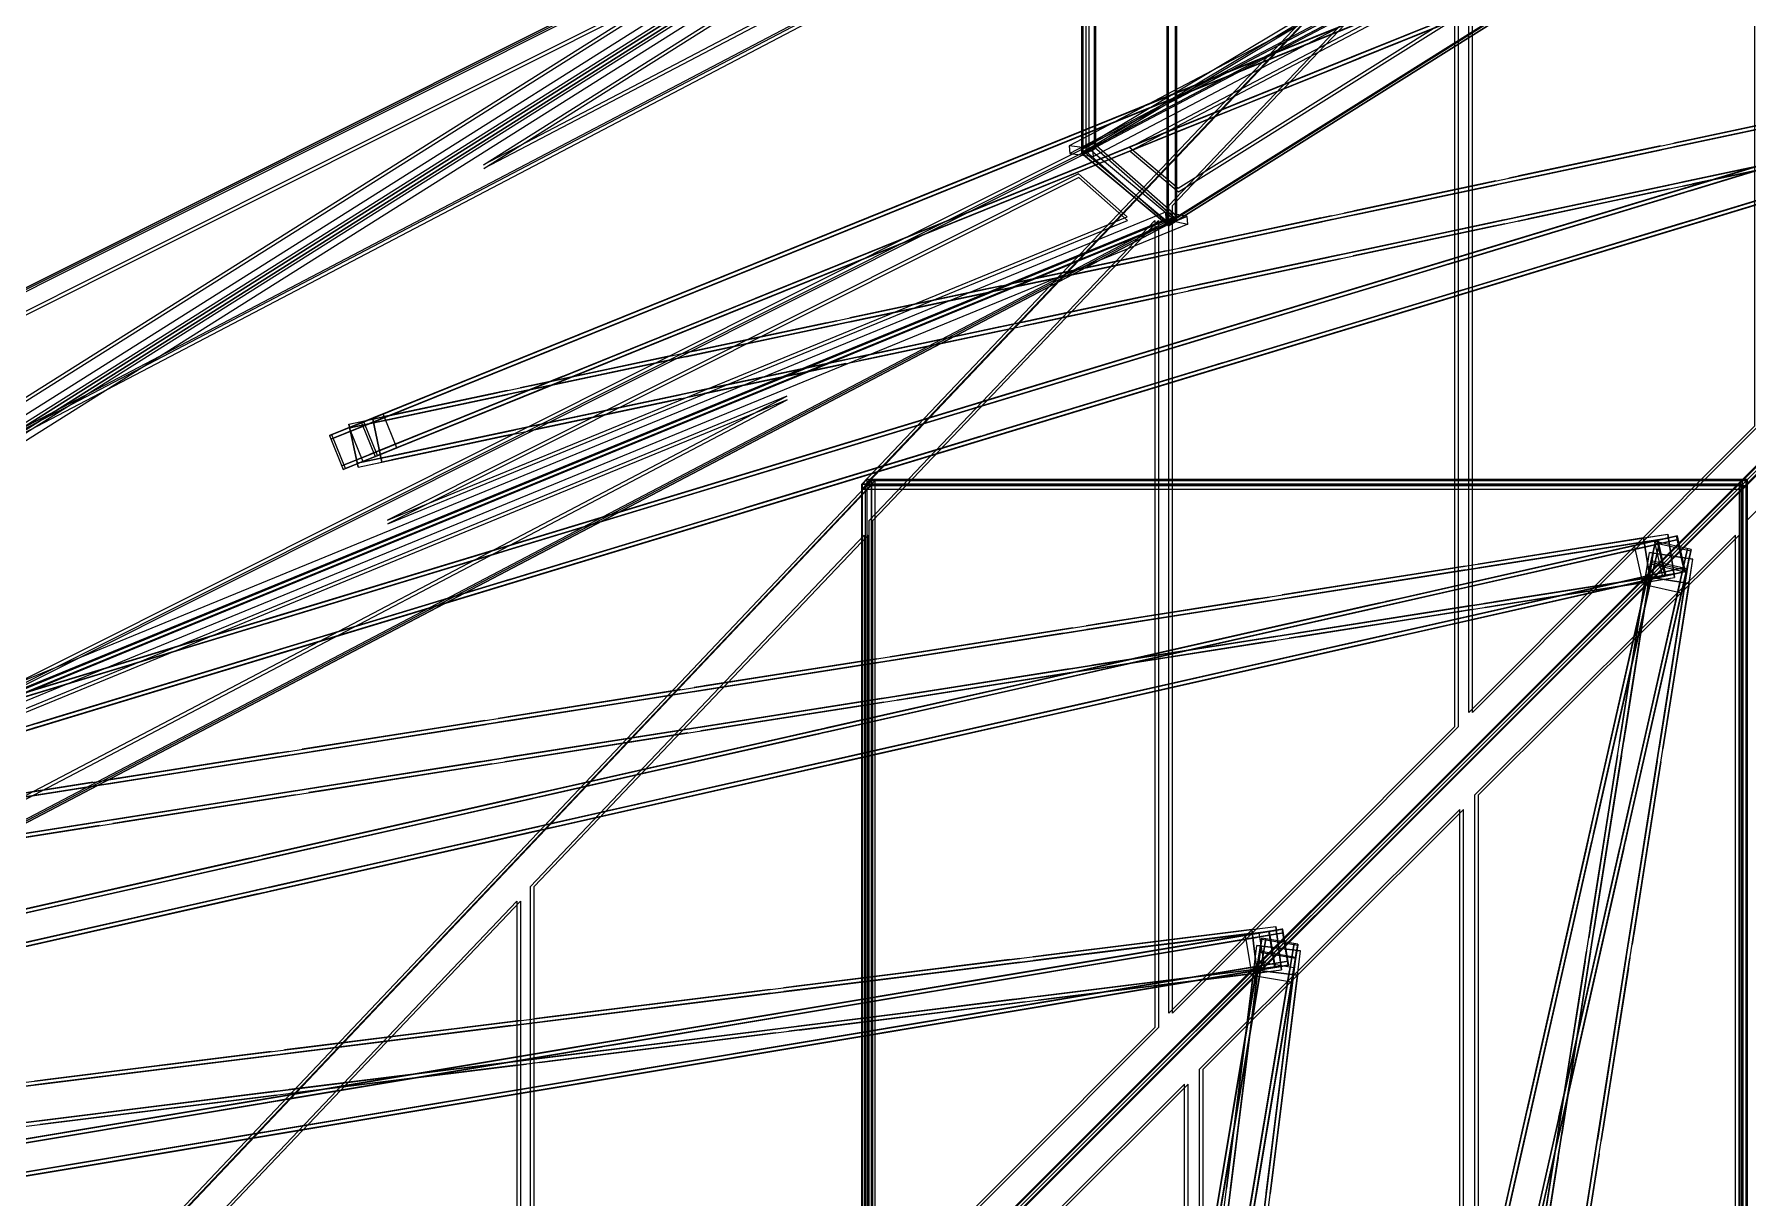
# Model space of a CAD drawing. Header units: millimetres. Extents: x -52000 to 48850, y -48850 to 51750.
# Drawn here: x 24157 to 31185, y 28238 to 33011 of the extents above; entities that cross this region are included whole.
import ezdxf

# ---------------------------------------------------------------- set-up
doc = ezdxf.new("R2010")
doc.units = ezdxf.units.MM
doc.layers.add('D-STR-STRC', color=7, linetype='Continuous', lineweight=25)

msp = doc.modelspace()

# ---------------------------------------------------------------- linework, layer by layer
at = {"layer": 'D-STR-STRC'}
for points in [[(35349.4, 35405.3), (35209, 35348.5), (25368.3, 31364.7), (25508.7, 31421.5)], [(35355.4, 35390.5), (35215, 35333.6), (25374.3, 31349.8), (25514.7, 31406.7)], [(33622.9, 35259.7), (33266.3, 35420.9), (28451.1, 32539.3)], [(33624.6, 35244.5), (33268, 35405.7), (28452.8, 32524.1)], [(35399.7, 35281.1), (35259.3, 35224.3), (25418.6, 31240.5), (25559, 31297.3)], [(35405.7, 35266.3), (35265.3, 35209.4), (25424.6, 31225.6), (25565, 31282.5)], [(33623.2, 35259.7), (28451.4, 32539.3), (28808, 32240.5)], [(33624.6, 35244.5), (28452.8, 32524.1), (28809.4, 32225.4)], [(31242.2, 35055.1), (31242.2, 31242.2), (27552.3, 27552.3), (27552.3, 31165.2)], [(31257.2, 35055.1), (31257.2, 31242.2), (27567.3, 27552.3), (27567.3, 31165.2)], [(35040.2, 31242.2), (35040.2, 35055.1), (31150.3, 31165.2), (31150.3, 27552.3)], [(35055.1, 31242.2), (35055.1, 35055.1), (31165.2, 31165.2), (31165.2, 27552.3)], [(31213, 34834.4), (31213, 31402.9), (30041.4, 30228.2), (30041.4, 33602.5)], [(31228, 34834.4), (31228, 31402.9), (30056.5, 30228.2), (30056.5, 33602.5)], [(28504.9, 34168), (24022.9, 31342.1), (23684.6, 31752.3)], [(28504.9, 34168), (28843.3, 33869.3), (24022.9, 31342.1)], [(28483.1, 34161.3), (28483.1, 32542.9), (28839.4, 32245.2), (28839.3, 33863.5)], [(28510.9, 32542.7), (28510.9, 34162.7), (28504.9, 34168), (28504.9, 32548)], [(28505.1, 34167.2), (28505.1, 32548.8), (28843.1, 32250.2), (28843.1, 33868.5)], [(28506, 34152.8), (24024, 31326.9), (23685.7, 31737.1)], [(28506.2, 34152.8), (28844.5, 33854.1), (24024.2, 31326.9)], [(28459.2, 32518.7), (28459.2, 34138.7), (28452.8, 34144.1), (28452.8, 32524.1)], [(28453, 34143.2), (28453, 32524.9), (28809.2, 32226.3), (28809.2, 33844.6)], [(28471.1, 34150.1), (28471.1, 32531.8), (28809.1, 32232.4), (28809.1, 33850.7)], [(28460.4, 34026.8), (28646.1, 33862.8), (26000.3, 32475.7)], [(31537.6, 34065), (28650.5, 32546.3), (28849.6, 32379.6)], [(31539, 34049.8), (28651.9, 32531.2), (28850.9, 32364.4)], [(28461.7, 34011.6), (28647.4, 33847.6), (26001.6, 32460.5)], [(28803, 33850.8), (28803, 32230.8), (28809.4, 32225.4), (28809.4, 33845.4)], [(28837.3, 33874.6), (28837.3, 32254.6), (28843.3, 32249.3), (28843.3, 33869.3)], [(29983, 33541.1), (29983, 30169.6), (28811.5, 28994.9), (28811.5, 32309.2)], [(29998.1, 33541.1), (29998.1, 30169.6), (28826.5, 28994.9), (28826.5, 32309.2)], [(26870.3, 33253), (24088.3, 31498.9), (23878.2, 31753.5)], [(30412.2, 33262), (29662.6, 32958.6), (29575.1, 32923.1)], [(30418.2, 33247.2), (29668.6, 32943.7), (29581.1, 32908.3)], [(30423.2, 33266.5), (30335.7, 33231), (29586, 32927.6)], [(30429.2, 33251.6), (30341.7, 33216.2), (29592, 32912.7)], [(26871.4, 33237.8), (24089.4, 31483.7), (23879.3, 31738.3)], [(29541.9, 33054.3), (28792.2, 32750.8), (28704.7, 32715.3)], [(29547.9, 33039.4), (28798.2, 32735.9), (28710.7, 32700.5)], [(29552.9, 33058.7), (29465.3, 33023.3), (28715.7, 32719.8)], [(29558.9, 33043.9), (29471.3, 33008.4), (28721.7, 32705)], [(32935.9, 32990), (32822.4, 32955.5), (21143.7, 29405.6), (21257.2, 29440.1)], [(32940.6, 32974.7), (32827.1, 32940.2), (21148.3, 29390.2), (21261.8, 29424.8)], [(25451.3, 31396), (25451.3, 31396), (32885.6, 32973.4), (32885.6, 32973.4)], [(29592.2, 32930.1), (28842.5, 32626.6), (28755, 32591.1)], [(29598.2, 32915.2), (28848.5, 32611.7), (28761, 32576.3)], [(29603.1, 32934.5), (29515.6, 32899.1), (28766, 32595.6)], [(29609.1, 32919.7), (29521.6, 32884.2), (28772, 32580.7)], [(32974.9, 32861.8), (32861.4, 32827.3), (21182.6, 29277.3), (21296.1, 29311.9)], [(32979.5, 32846.5), (32866, 32812), (21187.3, 29262), (21300.8, 29296.5)], [(25482, 31251.2), (25482, 31251.2), (32916.3, 32828.6), (32916.3, 32828.6)], [(28721.8, 32722.3), (27972.2, 32418.8), (27884.7, 32383.4)], [(28727.8, 32707.4), (27978.2, 32404), (27890.7, 32368.5)], [(28732.8, 32726.7), (28645.3, 32691.3), (27895.6, 32387.8)], [(28738.8, 32711.9), (28651.3, 32676.4), (27901.6, 32373)], [(30881.7, 32564.5), (30881.7, 32564.5), (31462.6, 32687.8)], [(30922.7, 32573.2), (31503.7, 32696.5), (31503.7, 32696.5)], [(30926.1, 32557.6), (31507, 32680.9), (31507, 32680.9)], [(30885, 32548.9), (30885, 32548.9), (31465.9, 32672.1)], [(31894.4, 32673.4), (30998.5, 32401.1), (30927.7, 32379.6)], [(31899, 32658.1), (31003.1, 32385.8), (30932.4, 32364.3)], [(31910.9, 32678.4), (31840.1, 32656.9), (30944.2, 32384.6)], [(31915.6, 32663.1), (31844.8, 32641.6), (30948.9, 32369.3)], [(28842, 32264.5), (28503.6, 32563.2), (23683.3, 30147.5)], [(28843.3, 32249.3), (28504.9, 32548), (23684.6, 30132.3)], [(28772.1, 32598.1), (28022.5, 32294.6), (27934.9, 32259.2)], [(28778.1, 32583.2), (28028.5, 32279.8), (27940.9, 32244.3)], [(28783.1, 32602.5), (28695.5, 32567.1), (27945.9, 32263.6)], [(28789.1, 32587.7), (28701.6, 32552.2), (27951.9, 32248.8)], [(28499.5, 32540.8), (28401.6, 32552.9), (28404.6, 32522.6), (28502.5, 32510.4)], [(30205.8, 32421.1), (30205.8, 32421.1), (30786.8, 32544.4)], [(30246.9, 32429.8), (30827.9, 32553.1), (30827.9, 32553.1)], [(31933.4, 32545.2), (31037.5, 32272.9), (30966.7, 32251.4)], [(31949.9, 32550.2), (31879.1, 32528.7), (30983.2, 32256.4)], [(30209.1, 32405.5), (30209.1, 32405.5), (30790.1, 32528.7)], [(30250.2, 32414.2), (30831.2, 32537.5), (30831.2, 32537.5)], [(30915.7, 32404.1), (30915.7, 32404.1), (31496.7, 32527.4)], [(30919, 32388.4), (30919, 32388.4), (31500, 32511.7)], [(30956.8, 32412.8), (31537.7, 32536.1), (31537.7, 32536.1)], [(30960.1, 32397.2), (31541.1, 32520.4), (31541.1, 32520.4)], [(31938, 32529.9), (31042.1, 32257.6), (30971.4, 32236.1)], [(31954.5, 32534.9), (31883.8, 32513.4), (30987.9, 32241.1)], [(28640.1, 32262.6), (28441.1, 32438.2), (25606.8, 31017.8)], [(28641.3, 32247.4), (28442.4, 32423), (25608.1, 31002.6)], [(29530, 32277.7), (29530, 32277.7), (30110.9, 32401)], [(29571, 32286.4), (30152, 32409.7), (30152, 32409.7)], [(27901.8, 32390.3), (27152.1, 32086.8), (27064.6, 32051.4)], [(27907.8, 32375.5), (27158.1, 32072), (27070.6, 32036.6)], [(27912.7, 32394.7), (27825.2, 32359.3), (27075.6, 32055.8)], [(27918.7, 32379.9), (27831.2, 32344.5), (27081.6, 32041)], [(29533.3, 32262.1), (29533.3, 32262.1), (30114.2, 32385.3)], [(29574.4, 32270.8), (30155.3, 32394.1), (30155.3, 32394.1)], [(30921.2, 32377.6), (30025.3, 32105.2), (29954.5, 32083.7)], [(30925.8, 32362.3), (30029.9, 32089.9), (29959.2, 32068.4)], [(30937.7, 32382.6), (30866.9, 32361.1), (29971, 32088.8)], [(30942.3, 32367.3), (30871.6, 32345.8), (29975.7, 32073.5)], [(30239.8, 32260.7), (30239.8, 32260.7), (30820.8, 32384)], [(30243.2, 32245), (30243.2, 32245), (30824.1, 32368.3)], [(30280.9, 32269.4), (30861.9, 32392.7), (30861.9, 32392.7)], [(30284.3, 32253.8), (30865.2, 32377), (30865.2, 32377)], [(28842.1, 32264.5), (23683.4, 30147.5), (24021.8, 29737.3)], [(27952.1, 32266.1), (27202.4, 31962.6), (27114.9, 31927.2)], [(27963, 32270.5), (27875.5, 32235.1), (27125.8, 31931.6)], [(28886, 32263.1), (28797, 32281.2), (28799.3, 32250.8), (28888.4, 32232.7)], [(28895.2, 32143), (29476.2, 32266.3), (29476.2, 32266.3)], [(28843.3, 32249.3), (23684.6, 30132.3), (24022.9, 29722.1)], [(27958.1, 32251.3), (27208.4, 31947.8), (27120.9, 31912.3)], [(27969, 32255.7), (27881.5, 32220.3), (27131.8, 31916.8)], [(28753.1, 32247.8), (28753.1, 28936.3), (27581.5, 27761.6), (27581.5, 31015.9)], [(28768.1, 32247.8), (28768.1, 28936.3), (27596.5, 27761.6), (27596.5, 31015.9)], [(28854.1, 32134.3), (28854.1, 32134.3), (29435.1, 32257.6)], [(28857.4, 32118.7), (28857.4, 32118.7), (29438.4, 32241.9)], [(28898.5, 32127.4), (29479.5, 32250.7), (29479.5, 32250.7)], [(29564, 32117.3), (29564, 32117.3), (30145, 32240.6)], [(29567.3, 32101.6), (29567.3, 32101.6), (30148.3, 32224.9)], [(29605.1, 32126), (30186, 32249.3), (30186, 32249.3)], [(29608.4, 32110.4), (30189.4, 32233.6), (30189.4, 32233.6)], [(30960.1, 32249.4), (30064.2, 31977), (29993.5, 31955.5)], [(30964.8, 32234.1), (30068.9, 31961.7), (29998.1, 31940.2)], [(30976.6, 32254.4), (30905.9, 32232.9), (30010, 31960.6)], [(30981.3, 32239.1), (30910.5, 32217.6), (30014.6, 31945.2)], [(32416.3, 28936.5), (32416.3, 32248), (31180.9, 31015.7), (31180.9, 27761.4)], [(28219.4, 31999.6), (28800.3, 32122.9), (28800.3, 32122.9)], [(27081.7, 32058.3), (26332.1, 31754.8), (26244.5, 31719.4)], [(27092.7, 32062.7), (27005.1, 32027.3), (26255.5, 31723.8)], [(28178.3, 31990.9), (28178.3, 31990.9), (28759.2, 32114.2)], [(28181.6, 31975.3), (28181.6, 31975.3), (28762.6, 32098.5)], [(28222.7, 31984), (28803.6, 32107.3), (28803.6, 32107.3)], [(28888.2, 31973.9), (28888.2, 31973.9), (29469.1, 32097.2)], [(28891.5, 31958.2), (28891.5, 31958.2), (29472.4, 32081.5)], [(28929.2, 31982.6), (29510.2, 32105.9), (29510.2, 32105.9)], [(28932.6, 31967), (29513.5, 32090.2), (29513.5, 32090.2)], [(29947.9, 32081.7), (29052, 31809.4), (28981.3, 31787.9)], [(29952.6, 32066.4), (29056.7, 31794.1), (28985.9, 31772.6)], [(29964.4, 32086.8), (29893.7, 32065.3), (28997.8, 31792.9)], [(29969.1, 32071.5), (29898.3, 32049.9), (29002.4, 31777.6)], [(27087.7, 32043.5), (26338.1, 31740), (26250.5, 31704.6)], [(27098.7, 32047.9), (27011.2, 32012.5), (26261.5, 31709)], [(27543.5, 31856.2), (28124.5, 31979.5), (28124.5, 31979.5)], [(27132, 31934.1), (26382.4, 31630.6), (26294.8, 31595.2)], [(27138, 31919.3), (26388.4, 31615.8), (26300.8, 31580.4)], [(27143, 31938.5), (27055.4, 31903.1), (26305.8, 31599.6)], [(27149, 31923.7), (27061.4, 31888.3), (26311.8, 31584.8)], [(27502.4, 31847.5), (27502.4, 31847.5), (28083.4, 31970.8)], [(27505.7, 31831.9), (27505.7, 31831.9), (28086.7, 31955.1)], [(27546.8, 31840.6), (28127.8, 31963.9), (28127.8, 31963.9)], [(28212.3, 31830.5), (28212.3, 31830.5), (28793.3, 31953.8)], [(28215.6, 31814.8), (28215.6, 31814.8), (28796.6, 31938.1)], [(28253.4, 31839.2), (28834.4, 31962.5), (28834.4, 31962.5)], [(28256.7, 31823.6), (28837.7, 31946.8), (28837.7, 31946.8)], [(29986.9, 31953.5), (29091, 31681.2), (29020.2, 31659.7)], [(29991.6, 31938.2), (29095.7, 31665.9), (29024.9, 31644.4)], [(30003.4, 31958.6), (29932.7, 31937), (29036.8, 31664.7)], [(30008.1, 31943.2), (29937.3, 31921.7), (29041.4, 31649.4)], [(26826.6, 31704.1), (26826.6, 31704.1), (27407.5, 31827.4)], [(26829.9, 31688.5), (26829.9, 31688.5), (27410.9, 31811.7)], [(26867.7, 31712.8), (27448.6, 31836.1), (27448.6, 31836.1)], [(26871, 31697.2), (27451.9, 31820.5), (27451.9, 31820.5)], [(27536.5, 31687.1), (27536.5, 31687.1), (28117.4, 31810.4)], [(27539.8, 31671.4), (27539.8, 31671.4), (28120.7, 31794.7)], [(27577.6, 31695.8), (28158.5, 31819.1), (28158.5, 31819.1)], [(27580.9, 31680.2), (28161.8, 31803.4), (28161.8, 31803.4)], [(28974.7, 31785.9), (28078.8, 31513.6), (28008, 31492.1)], [(28979.4, 31770.6), (28083.5, 31498.3), (28012.7, 31476.8)], [(28991.2, 31790.9), (28920.5, 31769.4), (28024.6, 31497.1)], [(28995.9, 31775.6), (28925.1, 31754.1), (28029.2, 31481.8)], [(26261.7, 31726.3), (25570, 31446.3), (25482.5, 31410.9)], [(26267.7, 31711.5), (25576, 31431.5), (25488.5, 31396.1)], [(26272.6, 31730.8), (26185.1, 31695.3), (25493.4, 31415.3)], [(26278.6, 31715.9), (26191.1, 31680.5), (25499.4, 31400.5)], [(26150.7, 31560.7), (26150.7, 31560.7), (26731.7, 31684)], [(26154.1, 31545.1), (26154.1, 31545.1), (26735, 31668.3)], [(26191.8, 31569.4), (26772.8, 31692.7), (26772.8, 31692.7)], [(26195.1, 31553.8), (26776.1, 31677.1), (26776.1, 31677.1)], [(26860.6, 31543.7), (26860.6, 31543.7), (27441.6, 31667)], [(26863.9, 31528), (26863.9, 31528), (27444.9, 31651.3)], [(26901.7, 31552.4), (27482.7, 31675.7), (27482.7, 31675.7)], [(26905, 31536.8), (27486, 31660), (27486, 31660)], [(29013.7, 31657.7), (28117.8, 31385.4), (28047, 31363.9)], [(29018.3, 31642.4), (28122.4, 31370.1), (28051.7, 31348.6)], [(29030.2, 31662.7), (28959.4, 31641.2), (28063.5, 31368.9)], [(29034.8, 31647.4), (28964.1, 31625.9), (28068.2, 31353.6)], [(26311.9, 31602.1), (25620.3, 31322.1), (25532.8, 31286.7)], [(26318, 31587.3), (25626.3, 31307.3), (25538.8, 31271.9)], [(26322.9, 31606.6), (26235.4, 31571.1), (25543.7, 31291.1)], [(26328.9, 31591.7), (26241.4, 31556.3), (25549.7, 31276.3)], [(27244.6, 31526), (23880.1, 30145.3), (24100.8, 29877.8)], [(27245.8, 31510.8), (23881.3, 30130.1), (24101.9, 29862.6)], [(25545.8, 31432.4), (25545.8, 31432.4), (26055.8, 31540.6)], [(25549.1, 31416.7), (25549.1, 31416.7), (26059.2, 31524.9)], [(25586.9, 31441.1), (26096.9, 31549.3), (26096.9, 31549.3)], [(25590.2, 31425.4), (26100.3, 31533.7), (26100.3, 31533.7)], [(26184.8, 31400.3), (26184.8, 31400.3), (26765.7, 31523.6)], [(26188.1, 31384.7), (26188.1, 31384.7), (26769.1, 31507.9)], [(26225.9, 31409), (26806.8, 31532.3), (26806.8, 31532.3)], [(26229.2, 31393.4), (26810.1, 31516.6), (26810.1, 31516.6)], [(28001.5, 31490.1), (27105.6, 31217.8), (27034.8, 31196.3)], [(28018, 31495.1), (27947.2, 31473.6), (27051.3, 31201.3)], [(25565, 31282.5), (25508.7, 31421.5), (25368.3, 31364.7), (25424.6, 31225.6)], [(25645, 31314.9), (25588.7, 31453.9), (25448.3, 31397.1), (25504.6, 31258)], [(25565, 31282.5), (25508.7, 31421.5), (25499.4, 31417.7), (25555.7, 31278.7)], [(25545.8, 31432.4), (25583.2, 31256.3), (25583.2, 31256.3), (25545.8, 31432.4)], [(28006.1, 31474.8), (27110.2, 31202.5), (27039.5, 31181)], [(28022.6, 31479.8), (27951.9, 31458.3), (27056, 31186)], [(25434, 31229.4), (25377.7, 31368.5), (25368.3, 31364.7), (25424.6, 31225.6)], [(25448, 31411.6), (25485.3, 31235.5), (25485.3, 31235.5), (25448, 31411.6)], [(25579.8, 31272), (25579.8, 31272), (26089.9, 31380.2)], [(25583.2, 31256.3), (25583.2, 31256.3), (26093.2, 31364.5)], [(25620.9, 31280.7), (26131, 31388.9), (26131, 31388.9)], [(25624.3, 31265), (26134.3, 31373.2), (26134.3, 31373.2)], [(28040.4, 31361.9), (27144.5, 31089.6), (27073.8, 31068.1)], [(28045.1, 31346.6), (27149.2, 31074.3), (27078.4, 31052.7)], [(28057, 31366.9), (27986.2, 31345.4), (27090.3, 31073.1)], [(28061.6, 31351.6), (27990.9, 31330.1), (27095, 31057.8)], [(27590.5, 31179.5), (27590.5, 27590.5), (23312.5, 23312.5), (23312.5, 26661.6)], [(27605.6, 31179.5), (27605.6, 27590.5), (23327.6, 23312.5), (23327.6, 26661.6)], [(27028.2, 31194.3), (26132.3, 30921.9), (26061.6, 30900.4)], [(27032.9, 31179), (26137, 30906.6), (26066.2, 30885.1)], [(27044.8, 31199.3), (26974, 31177.8), (26078.1, 30905.5)], [(27049.4, 31184), (26978.7, 31162.5), (26082.8, 30890.1)], [(31164.6, 27590.5), (31164.6, 31179.5), (26646.6, 26661.6), (26646.6, 23312.5)], [(31179.5, 27590.5), (31179.5, 31179.5), (26661.6, 26661.6), (26661.6, 23312.5)], [(31165.2, 31165.2), (27552.3, 31165.2), (27552.3, 31145.2), (31165.2, 31145.2)], [(31164.5, 31164.5), (27553, 31164.5), (27553, 27553), (31164.5, 27553)], [(31158.9, 31158.9), (27572.3, 31158.9), (27572.3, 27572.3), (31158.9, 27572.3)], [(31184.9, 31184.9), (27572.4, 31184.9), (27572.4, 27572.4), (31184.9, 27572.4)], [(31179.5, 31179.5), (27590.5, 31179.5), (27590.5, 31159.5), (31179.5, 31159.5)], [(31178.8, 31178.8), (27591.2, 31178.8), (27591.2, 27591.2), (31178.8, 27591.2)], [(27067.2, 31066.1), (26171.3, 30793.7), (26100.6, 30772.2)], [(27083.7, 31071.1), (27013, 31049.6), (26117.1, 30777.2)], [(27071.9, 31050.7), (26176, 30778.4), (26105.2, 30756.9)], [(27088.4, 31055.8), (27017.6, 31034.3), (26121.7, 30761.9)], [(30897, 30954), (30812.4, 30934.8), (16919, 27795.1), (17003.5, 27814.2)], [(30900.5, 30938.3), (30816, 30919.2), (16922.5, 27779.5), (17007.1, 27798.6)], [(21210.7, 29424.1), (21210.7, 29424.1), (30859.7, 30944.3), (30859.7, 30944.3)], [(27562, 30956.7), (27562, 27754.9), (26192.9, 26381.6), (26192.9, 29514.9)], [(27577.1, 30956.7), (27577.1, 27754.9), (26208, 26381.6), (26208, 29514.9)], [(30807.6, 30930.1), (30788.5, 30845.5), (27648.8, 16952), (27667.9, 17036.6)], [(30823.2, 30926.5), (30804.1, 30842), (27664.4, 16948.5), (27683.5, 17033.1)], [(30783, 30928.2), (30730.3, 30916.3), (29722.4, 30688.5)], [(31134.7, 27755), (31134.7, 30956.9), (30064.9, 29890.2), (30064.9, 26739)], [(31149.7, 27755), (31149.7, 30956.9), (30079.9, 29890.2), (30079.9, 26739)], [(30080.3, 30837.7), (30080.3, 30837.7), (30717, 30938)], [(30121.8, 30844.3), (30758.5, 30944.6), (30758.5, 30944.6)], [(30124.3, 30828.5), (30760.9, 30928.8), (30760.9, 30928.8)], [(30836.7, 30786.5), (30803.6, 30932.8), (30719, 30913.7), (30752.1, 30767.4)], [(30758.5, 30944.6), (30786.5, 30766.8), (30786.5, 30766.8), (30758.5, 30944.6)], [(30954, 30897), (30807.6, 30930.1), (30788.5, 30845.5), (30934.8, 30812.4)], [(30954, 30897), (30807.6, 30930.1), (30806.4, 30924.4), (30952.7, 30891.4)], [(30930.1, 30807.6), (30897, 30954), (30812.4, 30934.8), (30845.5, 30788.5)], [(30851.1, 30789.8), (30818.1, 30936.1), (30812.4, 30934.8), (30845.5, 30788.5)], [(30857.2, 30960.1), (30885.2, 30782.3), (30885.2, 30782.3), (30857.2, 30960.1)], [(30930.1, 30807.6), (30897, 30954), (30891.4, 30952.7), (30924.4, 30806.4)], [(26055, 30898.4), (25159.1, 30626.1), (25088.4, 30604.6)], [(26059.7, 30883.1), (25163.8, 30610.8), (25093, 30589.3)], [(26071.5, 30903.5), (26000.8, 30881.9), (25104.9, 30609.6)], [(26076.2, 30888.1), (26005.4, 30866.6), (25109.5, 30594.3)], [(30938.3, 30900.5), (30919.2, 30816), (27779.5, 16922.5), (27798.6, 17007.1)], [(30954, 30897), (30934.8, 30812.4), (27795.1, 16919), (27814.2, 17003.5)], [(29278, 21233.7), (29278, 21233.7), (30798.1, 30882.8), (30798.1, 30882.8)], [(29424.1, 21210.7), (29424.1, 21210.7), (30944.3, 30859.7), (30944.3, 30859.7)], [(30761.5, 30923.3), (29753.6, 30695.6), (29700.9, 30683.6)], [(30765.1, 30907.7), (29757.1, 30680), (29704.4, 30668)], [(30786.6, 30912.6), (30733.8, 30900.7), (29725.9, 30672.9)], [(30082.8, 30821.9), (30082.8, 30821.9), (30719.5, 30922.2)], [(30782.3, 30885.2), (30960.1, 30857.2), (30960.1, 30857.2), (30782.3, 30885.2)], [(30926.5, 30823.2), (30842, 30804.1), (16948.5, 27664.4), (17033.1, 27683.5)], [(30930.1, 30807.6), (30845.5, 30788.5), (16952, 27648.8), (17036.6, 27667.9)], [(21233.7, 29278), (21233.7, 29278), (30882.8, 30798.1), (30882.8, 30798.1)], [(29276.2, 30711.1), (29276.2, 30711.1), (29984.5, 30822.6)], [(29278.7, 30695.3), (29278.7, 30695.3), (29987, 30806.8)], [(29317.7, 30717.6), (30026, 30829.2), (30026, 30829.2)], [(29320.2, 30701.8), (30028.5, 30813.4), (30028.5, 30813.4)], [(30791.1, 30792.6), (29783.1, 30564.9), (29730.4, 30552.9)], [(30812.6, 30797.5), (30759.9, 30785.6), (29751.9, 30557.8)], [(30777, 30794.6), (30549.3, 29786.7), (30537.3, 29734)], [(30781.9, 30816.1), (30770, 30763.4), (30542.2, 29755.5)], [(30792.6, 30791.1), (30564.9, 29783.1), (30552.9, 29730.4)], [(30797.5, 30812.6), (30785.6, 30759.9), (30557.8, 29751.9)], [(30666.5, 30149.8), (30766.8, 30786.5), (30766.8, 30786.5)], [(30912.6, 30786.6), (30900.7, 30733.8), (30672.9, 29725.9)], [(30682.3, 30147.3), (30782.6, 30784), (30782.6, 30784)], [(30766.8, 30786.5), (30944.6, 30758.5), (30944.6, 30758.5), (30766.8, 30786.5)], [(30932.8, 30803.6), (30786.5, 30836.7), (30767.4, 30752.1), (30913.7, 30719)], [(30936.1, 30818.1), (30789.8, 30851.1), (30788.5, 30845.5), (30934.8, 30812.4)], [(26094, 30770.2), (25198.1, 30497.9), (25127.3, 30476.4)], [(26098.6, 30754.9), (25202.7, 30482.6), (25132, 30461.1)], [(26110.5, 30775.2), (26039.7, 30753.7), (25143.8, 30481.4)], [(26115.1, 30759.9), (26044.4, 30738.4), (25148.5, 30466.1)], [(30794.6, 30777), (29786.7, 30549.3), (29734, 30537.3)], [(30816.1, 30781.9), (30763.4, 30770), (29755.5, 30542.2)], [(30105.8, 30675.7), (30105.8, 30675.7), (30742.5, 30776)], [(30108.3, 30659.9), (30108.3, 30659.9), (30745, 30760.2)], [(30147.3, 30682.3), (30784, 30782.6), (30784, 30782.6)], [(30149.8, 30666.5), (30786.5, 30766.8), (30786.5, 30766.8)], [(30659.9, 30108.3), (30659.9, 30108.3), (30760.2, 30745)], [(30907.7, 30765.1), (30680, 29757.1), (30668, 29704.4)], [(30675.7, 30105.8), (30675.7, 30105.8), (30776, 30742.5)], [(30923.3, 30761.5), (30695.6, 29753.6), (30683.6, 29700.9)], [(30928.2, 30783), (30916.3, 30730.3), (30688.5, 29722.4)], [(30821.9, 30082.8), (30821.9, 30082.8), (30922.2, 30719.5)], [(30828.5, 30124.3), (30928.8, 30760.9), (30928.8, 30760.9)], [(30837.7, 30080.3), (30837.7, 30080.3), (30938, 30717)], [(30844.3, 30121.8), (30944.6, 30758.5), (30944.6, 30758.5)], [(28472.1, 30584.4), (28472.1, 30584.4), (29180.4, 30696)], [(28474.6, 30568.6), (28474.6, 30568.6), (29182.9, 30680.2)], [(28513.6, 30590.9), (29221.9, 30702.5), (29221.9, 30702.5)], [(28516.1, 30575.1), (29224.4, 30686.7), (29224.4, 30686.7)], [(29671.4, 30677), (28595.8, 30433.9), (28543.1, 30422)], [(29675, 30661.4), (28599.3, 30418.3), (28546.6, 30406.4)], [(29692.9, 30681.9), (29640.2, 30669.9), (28564.6, 30426.9)], [(29696.5, 30666.2), (29643.8, 30654.3), (28568.1, 30411.3)], [(29301.8, 30549.1), (29301.8, 30549.1), (30010, 30660.6)], [(29304.2, 30533.3), (29304.2, 30533.3), (30012.5, 30644.8)], [(29343.2, 30555.6), (30051.5, 30667.2), (30051.5, 30667.2)], [(29345.7, 30539.8), (30054, 30651.4), (30054, 30651.4)], [(25081.8, 30602.6), (24185.9, 30330.3), (24115.1, 30308.8)], [(25086.4, 30587.3), (24190.5, 30315), (24119.8, 30293.5)], [(25098.3, 30607.6), (25027.5, 30586.1), (24131.6, 30313.8)], [(25102.9, 30592.3), (25032.2, 30570.8), (24136.3, 30298.5)], [(27709.5, 30464.2), (28417.8, 30575.8), (28417.8, 30575.8)], [(27668.1, 30457.7), (27668.1, 30457.7), (28376.3, 30569.3)], [(27670.5, 30441.9), (27670.5, 30441.9), (28378.8, 30553.5)], [(27712, 30448.4), (28420.3, 30560), (28420.3, 30560)], [(28497.7, 30422.4), (28497.7, 30422.4), (29205.9, 30534)], [(28500.2, 30406.6), (28500.2, 30406.6), (29208.4, 30518.2)], [(28539.2, 30428.9), (29247.4, 30540.5), (29247.4, 30540.5)], [(28541.6, 30413.1), (29249.9, 30524.7), (29249.9, 30524.7)], [(29701, 30546.3), (28625.4, 30303.2), (28572.6, 30291.3)], [(29704.5, 30530.7), (28628.9, 30287.6), (28576.2, 30275.7)], [(29722.5, 30551.1), (29669.8, 30539.2), (28594.2, 30296.2)], [(29726, 30535.5), (29673.3, 30523.6), (28597.7, 30280.6)], [(25120.8, 30474.4), (24224.9, 30202.1), (24154.1, 30180.6)], [(25125.4, 30459.1), (24229.5, 30186.8), (24158.8, 30165.3)], [(25137.3, 30479.4), (25066.5, 30457.9), (24170.6, 30185.6)], [(25141.9, 30464.1), (25071.2, 30442.6), (24175.3, 30170.3)], [(26864, 30331), (26864, 30331), (27572.2, 30442.6)], [(26905.5, 30337.5), (27613.7, 30449.1), (27613.7, 30449.1)], [(26908, 30321.7), (27616.2, 30433.3), (27616.2, 30433.3)], [(26866.5, 30315.2), (26866.5, 30315.2), (27574.7, 30426.8)], [(28513.6, 30415.3), (27438, 30172.3), (27385.3, 30160.4)], [(28517.2, 30399.7), (27441.6, 30156.7), (27388.8, 30144.8)], [(28535.2, 30420.2), (28482.4, 30408.3), (27406.8, 30165.2)], [(28538.7, 30404.6), (28486, 30392.7), (27410.4, 30149.6)], [(27693.6, 30295.7), (27693.6, 30295.7), (28401.8, 30407.3)], [(27696.1, 30279.9), (27696.1, 30279.9), (28404.3, 30391.5)], [(27735.1, 30302.2), (28443.3, 30413.8), (28443.3, 30413.8)], [(27737.6, 30286.4), (28445.8, 30398), (28445.8, 30398)], [(26059.9, 30204.3), (26059.9, 30204.3), (26768.2, 30315.9)], [(26062.4, 30188.5), (26062.4, 30188.5), (26770.6, 30300.1)], [(26101.4, 30210.9), (26809.6, 30322.5), (26809.6, 30322.5)], [(26103.9, 30195.1), (26812.1, 30306.6), (26812.1, 30306.6)], [(26889.5, 30169), (26889.5, 30169), (27597.8, 30280.6)], [(26892, 30153.2), (26892, 30153.2), (27600.3, 30264.8)], [(26931, 30175.5), (27639.3, 30287.1), (27639.3, 30287.1)], [(26933.5, 30159.7), (27641.7, 30271.3), (27641.7, 30271.3)], [(28543.2, 30284.6), (27467.6, 30041.6), (27414.9, 30029.7)], [(28546.7, 30269), (27471.1, 30026), (27418.4, 30014.1)], [(28564.7, 30289.5), (28512, 30277.6), (27436.4, 30034.5)], [(28568.2, 30273.9), (28515.5, 30262), (27439.9, 30018.9)], [(24164, 30183.6), (24093.3, 30162.1), (23197.4, 29889.8)], [(24168.7, 30168.3), (24097.9, 30146.8), (23202, 29874.5)], [(25255.8, 30077.6), (25255.8, 30077.6), (25964.1, 30189.2)], [(25258.3, 30061.8), (25258.3, 30061.8), (25966.6, 30173.4)], [(25297.3, 30084.2), (26005.6, 30195.8), (26005.6, 30195.8)], [(25299.8, 30068.4), (26008, 30180), (26008, 30180)], [(26085.4, 30042.3), (26085.4, 30042.3), (26793.7, 30153.9)], [(26126.9, 30048.9), (26835.2, 30160.4), (26835.2, 30160.4)], [(27355.9, 30153.7), (26280.2, 29910.6), (26227.5, 29898.7)], [(27377.4, 30158.6), (27324.7, 30146.7), (26249, 29903.6)], [(26087.9, 30026.5), (26087.9, 30026.5), (26796.2, 30138.1)], [(26129.4, 30033.1), (26837.7, 30144.6), (26837.7, 30144.6)], [(27359.4, 30138.1), (26283.8, 29895), (26231.1, 29883.1)], [(27380.9, 30143), (27328.2, 30131), (26252.6, 29888)], [(24451.7, 29951), (24451.7, 29951), (25160, 30062.6)], [(24454.2, 29935.2), (24454.2, 29935.2), (25162.5, 30046.7)], [(24493.2, 29957.5), (25201.5, 30069.1), (25201.5, 30069.1)], [(24495.7, 29941.7), (25204, 30053.3), (25204, 30053.3)], [(25281.3, 29915.6), (25281.3, 29915.6), (25989.6, 30027.2)], [(25283.8, 29899.8), (25283.8, 29899.8), (25992.1, 30011.4)], [(25322.8, 29922.2), (26031.1, 30033.8), (26031.1, 30033.8)], [(25325.3, 29906.4), (26033.6, 30018), (26033.6, 30018)], [(27385.4, 30023), (26309.8, 29779.9), (26257.1, 29768)], [(27406.9, 30027.9), (27354.2, 30015.9), (26278.6, 29772.9)], [(27410.4, 30012.3), (27357.7, 30000.3), (26282.1, 29757.3)], [(30533.3, 29304.2), (30533.3, 29304.2), (30644.8, 30012.5)], [(30539.8, 29345.7), (30651.4, 30054), (30651.4, 30054)], [(30555.6, 29343.2), (30667.2, 30051.5), (30667.2, 30051.5)], [(30701.8, 29320.2), (30813.4, 30028.5), (30813.4, 30028.5)], [(30717.6, 29317.7), (30829.2, 30026), (30829.2, 30026)], [(23689.1, 29830.8), (24397.4, 29942.4), (24397.4, 29942.4)], [(27388.9, 30007.4), (26313.3, 29764.3), (26260.6, 29752.4)], [(30549.1, 29301.8), (30549.1, 29301.8), (30660.6, 30010)], [(30695.3, 29278.7), (30695.3, 29278.7), (30806.8, 29987)], [(30711.1, 29276.2), (30711.1, 29276.2), (30822.6, 29984.5)], [(23647.6, 29824.3), (23647.6, 29824.3), (24355.9, 29935.9)], [(23650.1, 29808.5), (23650.1, 29808.5), (24358.4, 29920.1)], [(23691.6, 29815), (24399.9, 29926.6), (24399.9, 29926.6)], [(24477.2, 29789), (24477.2, 29789), (25185.5, 29900.5)], [(24479.7, 29773.2), (24479.7, 29773.2), (25188, 29884.7)], [(24518.7, 29795.5), (25227, 29907.1), (25227, 29907.1)], [(24521.2, 29779.7), (25229.5, 29891.3), (25229.5, 29891.3)], [(26198.1, 29892.1), (25122.5, 29649), (25069.7, 29637.1)], [(26201.6, 29876.5), (25126, 29633.4), (25073.3, 29621.5)], [(26219.6, 29896.9), (26166.9, 29885), (25091.3, 29641.9)], [(26223.1, 29881.3), (26170.4, 29869.4), (25094.8, 29626.3)], [(30005.2, 26682.3), (30005.2, 29830.6), (28935.4, 28763.9), (28935.4, 25666.3)], [(30020.2, 26682.3), (30020.2, 29830.6), (28950.4, 28763.9), (28950.4, 25666.3)], [(23673.2, 29662.3), (23673.2, 29662.3), (24381.4, 29773.9)], [(23675.6, 29646.5), (23675.6, 29646.5), (24383.9, 29758.1)], [(23714.6, 29668.8), (24422.9, 29780.4), (24422.9, 29780.4)], [(23717.1, 29653), (24425.4, 29764.6), (24425.4, 29764.6)], [(26227.6, 29761.4), (25152, 29518.3), (25099.3, 29506.4)], [(26231.1, 29745.7), (25155.5, 29502.7), (25102.8, 29490.8)], [(26249.1, 29766.2), (26196.4, 29754.3), (25120.8, 29511.2)], [(26252.6, 29750.6), (26199.9, 29738.7), (25124.3, 29495.6)], [(30530.7, 29704.5), (30287.6, 28628.9), (30275.7, 28576.2)], [(30535.5, 29726), (30523.6, 29673.3), (30280.6, 28597.7)], [(30546.3, 29701), (30303.2, 28625.4), (30291.3, 28572.6)], [(30551.1, 29722.5), (30539.2, 29669.8), (30296.2, 28594.2)], [(30661.4, 29675), (30418.3, 28599.3), (30406.4, 28546.6)], [(30666.2, 29696.5), (30654.3, 29643.8), (30411.3, 28568.1)], [(30677, 29671.4), (30433.9, 28595.8), (30422, 28543.1)], [(30681.9, 29692.9), (30669.9, 29640.2), (30426.9, 28564.6)], [(25040.3, 29630.4), (23964.7, 29387.3), (23912, 29375.4)], [(25043.8, 29614.8), (23968.2, 29371.7), (23915.5, 29359.8)], [(25061.8, 29635.3), (25009.1, 29623.4), (23933.5, 29380.3)], [(25065.3, 29619.7), (25012.6, 29607.8), (23937, 29364.7)], [(25069.8, 29499.7), (23994.2, 29256.6), (23941.5, 29244.7)], [(25073.3, 29484.1), (23997.7, 29241), (23945, 29229.1)], [(25091.3, 29504.6), (25038.6, 29492.7), (23963, 29249.6)], [(25094.9, 29489), (25042.1, 29477.1), (23966.5, 29234)], [(26136.1, 29455), (26136.1, 26324.6), (24766.9, 24951.3), (24766.9, 28013.2)], [(26151.1, 29455), (26151.1, 26324.6), (24782, 24951.3), (24782, 28013.2)], [(29278.2, 29340.4), (29220.3, 29330.7), (12692, 26569.9), (12749.9, 26579.6)], [(29280.8, 29324.6), (29222.9, 29315), (12694.7, 26554.1), (12752.6, 26563.8)], [(16968.6, 27804.9), (16968.6, 27804.9), (29252.4, 29335), (29252.4, 29335)], [(29141.8, 29317.6), (27919.7, 29113.5), (27883.6, 29107.5)], [(29167.4, 29321.9), (29131.3, 29315.9), (27909.2, 29111.7)], [(28254.1, 29226.8), (28254.1, 29226.8), (29109.6, 29333.4)], [(28256.1, 29210.9), (28256.1, 29210.9), (29111.5, 29317.5)], [(28295.8, 29232), (29151.2, 29338.5), (29151.2, 29338.5)], [(28297.8, 29216.1), (29153.2, 29322.7), (29153.2, 29322.7)], [(29206.2, 29176.3), (29181.5, 29324.2), (29123.6, 29314.6), (29148.3, 29166.6)], [(29151.2, 29338.5), (29173.5, 29159.9), (29173.5, 29159.9), (29151.2, 29338.5)], [(29302.9, 29192.5), (29278.2, 29340.4), (29220.3, 29330.7), (29245, 29182.8)], [(29248.9, 29183.4), (29224.1, 29331.4), (29220.3, 29330.7), (29245, 29182.8)], [(29250.5, 29350.9), (29272.7, 29172.3), (29272.7, 29172.3), (29250.5, 29350.9)], [(29302.9, 29192.5), (29278.2, 29340.4), (29274.3, 29339.8), (29299, 29191.8)], [(29192.5, 29302.9), (29182.8, 29245), (26421.9, 12716.7), (26431.6, 12774.6)], [(29208.2, 29300.3), (29198.6, 29242.4), (26437.7, 12714.1), (26447.4, 12772)], [(29324.6, 29280.8), (29315, 29222.9), (26554.1, 12694.7), (26563.8, 12752.6)], [(29340.4, 29278.2), (29330.7, 29220.3), (26569.9, 12692), (26579.6, 12749.9)], [(27658.1, 16986.9), (27658.1, 16986.9), (29188.2, 29270.7), (29188.2, 29270.7)], [(27804.9, 16968.6), (27804.9, 16968.6), (29335, 29252.4), (29335, 29252.4)], [(29144.5, 29301.8), (27922.4, 29097.7), (27886.3, 29091.7)], [(29170, 29306.1), (29133.9, 29300.1), (27911.8, 29095.9)], [(29172.3, 29272.7), (29350.9, 29250.5), (29350.9, 29250.5), (29172.3, 29272.7)], [(29340.4, 29278.2), (29192.5, 29302.9), (29182.8, 29245), (29330.7, 29220.3)], [(29331.4, 29224.1), (29183.4, 29248.9), (29182.8, 29245), (29330.7, 29220.3)], [(29340.4, 29278.2), (29192.5, 29302.9), (29191.8, 29299), (29339.8, 29274.3)], [(30413.1, 28541.6), (30524.7, 29249.9), (30524.7, 29249.9)], [(30428.9, 28539.2), (30540.5, 29247.4), (30540.5, 29247.4)], [(29300.3, 29208.2), (29242.4, 29198.6), (12714.1, 26437.7), (12772, 26447.4)], [(29302.9, 29192.5), (29245, 29182.8), (12716.7, 26421.9), (12774.6, 26431.6)], [(16986.9, 27658.1), (16986.9, 27658.1), (29270.7, 29188.2), (29270.7, 29188.2)], [(27230.5, 29099.3), (27230.5, 29099.3), (28157.9, 29214.8)], [(27232.4, 29083.4), (27232.4, 29083.4), (28159.8, 29198.9)], [(27272.1, 29104.5), (28199.5, 29220), (28199.5, 29220)], [(27274.1, 29088.6), (28201.5, 29204.1), (28201.5, 29204.1)], [(29163.9, 29185.5), (27941.8, 28981.3), (27905.7, 28975.3)], [(29166.5, 29169.7), (27944.4, 28965.5), (27908.3, 28959.5)], [(29189.5, 29189.7), (29153.4, 29183.7), (27931.2, 28979.6)], [(29192.1, 29173.9), (29156, 29167.9), (27933.9, 28963.8)], [(28274.4, 29064.1), (28274.4, 29064.1), (29129.8, 29170.6)], [(28316.1, 29069.2), (29171.5, 29175.8), (29171.5, 29175.8)], [(29173.9, 29192.1), (29167.9, 29156), (28963.8, 27933.9)], [(29189.7, 29189.5), (29183.7, 29153.4), (28979.6, 27931.2)], [(29053.4, 28318), (29159.9, 29173.5), (29159.9, 29173.5)], [(29069.2, 28316.1), (29175.8, 29171.5), (29175.8, 29171.5)], [(29306.1, 29170), (29300.1, 29133.9), (29095.9, 27911.8)], [(29321.9, 29167.4), (29315.9, 29131.3), (29111.7, 27909.2)], [(29159.9, 29173.5), (29338.5, 29151.2), (29338.5, 29151.2), (29159.9, 29173.5)], [(29324.2, 29181.5), (29176.3, 29206.2), (29166.6, 29148.3), (29314.6, 29123.6)], [(30406.6, 28500.2), (30406.6, 28500.2), (30518.2, 29208.4)], [(30422.4, 28497.7), (30422.4, 28497.7), (30534, 29205.9)], [(30568.6, 28474.6), (30568.6, 28474.6), (30680.2, 29182.9)], [(30575.1, 28516.1), (30686.7, 29224.4), (30686.7, 29224.4)], [(30584.4, 28472.1), (30584.4, 28472.1), (30696, 29180.4)], [(30590.9, 28513.6), (30702.5, 29221.9), (30702.5, 29221.9)], [(27834.6, 29099.3), (26542.4, 28883.4), (26506.3, 28877.4)], [(27860.1, 29103.5), (27824, 29097.5), (26531.8, 28881.7)], [(28276.4, 29048.2), (28276.4, 29048.2), (29131.8, 29154.7)], [(28318, 29053.4), (29173.5, 29159.9), (29173.5, 29159.9)], [(29169.7, 29166.5), (28965.5, 27944.4), (28959.5, 27908.3)], [(29185.5, 29163.9), (28981.3, 27941.8), (28975.3, 27905.7)], [(29048.2, 28276.4), (29048.2, 28276.4), (29154.7, 29131.8)], [(29064.1, 28274.4), (29064.1, 28274.4), (29170.6, 29129.8)], [(29301.8, 29144.5), (29097.7, 27922.4), (29091.7, 27886.3)], [(29317.6, 29141.8), (29113.5, 27919.7), (29107.5, 27883.6)], [(29210.9, 28256.1), (29210.9, 28256.1), (29317.5, 29111.5)], [(29216.1, 28297.8), (29322.7, 29153.2), (29322.7, 29153.2)], [(29226.8, 28254.1), (29226.8, 28254.1), (29333.4, 29109.6)], [(29232, 28295.8), (29338.5, 29151.2), (29338.5, 29151.2)], [(26206.8, 28971.8), (26206.8, 28971.8), (27134.2, 29087.3)], [(26208.8, 28955.9), (26208.8, 28955.9), (27136.2, 29071.4)], [(26248.5, 28977), (27175.9, 29092.5), (27175.9, 29092.5)], [(26250.5, 28961.1), (27177.9, 29076.6), (27177.9, 29076.6)], [(27837.2, 29083.5), (26545, 28867.6), (26508.9, 28861.6)], [(27862.8, 29087.8), (27826.7, 29081.7), (26534.4, 28865.9)], [(27250.7, 28936.5), (27250.7, 28936.5), (28178.1, 29052.1)], [(27252.7, 28920.7), (27252.7, 28920.7), (28180.1, 29036.2)], [(27292.4, 28941.7), (28219.8, 29057.3), (28219.8, 29057.3)], [(27294.4, 28925.9), (28221.8, 29041.4), (28221.8, 29041.4)], [(25183.2, 28844.3), (25183.2, 28844.3), (26110.5, 28959.8)], [(25224.8, 28849.5), (26152.2, 28965), (26152.2, 28965)], [(27856.7, 28967.1), (26564.4, 28751.2), (26528.3, 28745.2)], [(27882.2, 28971.4), (27846.1, 28965.3), (26553.9, 28749.5)], [(25185.1, 28828.4), (25185.1, 28828.4), (26112.5, 28943.9)], [(25226.8, 28833.6), (26154.2, 28949.1), (26154.2, 28949.1)], [(26227.1, 28809), (26227.1, 28809), (27154.5, 28924.6)], [(26229.1, 28793.2), (26229.1, 28793.2), (27156.4, 28908.7)], [(26268.8, 28814.2), (27196.1, 28929.7), (27196.1, 28929.7)], [(26270.7, 28798.4), (27198.1, 28913.9), (27198.1, 28913.9)], [(27859.3, 28951.3), (26567.1, 28735.5), (26531, 28729.4)], [(27884.9, 28955.6), (27848.8, 28949.6), (26556.5, 28733.7)], [(24159.5, 28716.8), (24159.5, 28716.8), (25086.9, 28832.3)], [(24161.5, 28700.9), (24161.5, 28700.9), (25088.9, 28816.4)], [(24201.2, 28722), (25128.6, 28837.5), (25128.6, 28837.5)], [(24203.2, 28706.1), (25130.6, 28821.6), (25130.6, 28821.6)], [(26457.2, 28869.2), (25165, 28653.3), (25128.9, 28647.3)], [(26459.9, 28853.4), (25167.6, 28637.6), (25131.5, 28631.5)], [(26482.8, 28873.5), (26446.7, 28867.4), (25154.5, 28651.6)], [(26485.4, 28857.7), (26449.3, 28851.7), (25157.1, 28635.8)], [(25203.4, 28681.5), (25203.4, 28681.5), (26130.8, 28797)], [(25205.4, 28665.7), (25205.4, 28665.7), (26132.8, 28781.2)], [(25245.1, 28686.7), (26172.5, 28802.2), (26172.5, 28802.2)], [(25247.1, 28670.8), (26174.5, 28786.4), (26174.5, 28786.4)], [(24221.5, 28559.2), (25148.8, 28674.7), (25148.8, 28674.7)], [(26479.3, 28737), (25187.1, 28521.2), (25151, 28515.1)], [(26482, 28721.3), (25189.7, 28505.4), (25153.6, 28499.4)], [(26504.9, 28741.3), (26468.8, 28735.3), (25176.5, 28519.4)], [(26507.5, 28725.5), (26471.4, 28719.5), (25179.2, 28503.6)], [(28875.7, 25609.6), (28875.7, 28704.4), (27806, 27637.6), (27806, 24593.6)], [(28890.7, 25609.6), (28890.7, 28704.4), (27820.9, 27637.6), (27820.9, 24593.6)], [(25079.9, 28639.1), (23787.7, 28423.3), (23751.6, 28417.2)], [(25082.5, 28623.3), (23790.3, 28407.5), (23754.2, 28401.5)], [(25105.4, 28643.4), (25069.3, 28637.4), (23777.1, 28421.5)], [(25108.1, 28627.6), (25072, 28621.6), (23779.7, 28405.7)], [(24179.8, 28554), (24179.8, 28554), (25107.2, 28669.5)], [(24181.8, 28538.1), (24181.8, 28538.1), (25109.1, 28653.7)], [(24223.4, 28543.3), (25150.8, 28658.9), (25150.8, 28658.9)], [(30269, 28546.7), (30026, 27471.1), (30014.1, 27418.4)], [(30273.9, 28568.2), (30262, 28515.5), (30018.9, 27439.9)], [(30284.6, 28543.2), (30041.6, 27467.6), (30029.7, 27414.9)], [(30289.5, 28564.7), (30277.6, 28512), (30034.5, 27436.4)], [(30404.6, 28538.7), (30392.7, 28486), (30149.6, 27410.4)], [(30420.2, 28535.2), (30408.3, 28482.4), (30165.2, 27406.8)], [(25102, 28507), (23809.7, 28291.1), (23773.6, 28285.1)], [(25104.6, 28491.2), (23812.4, 28275.3), (23776.3, 28269.3)], [(25127.5, 28511.2), (25091.4, 28505.2), (23799.2, 28289.3)], [(25130.2, 28495.4), (25094.1, 28489.4), (23801.8, 28273.6)], [(30399.7, 28517.2), (30156.7, 27441.6), (30144.8, 27388.8)], [(30415.3, 28513.6), (30172.3, 27438), (30160.4, 27385.3)], [(30279.9, 27696.1), (30279.9, 27696.1), (30391.5, 28404.3)], [(30286.4, 27737.6), (30398, 28445.8), (30398, 28445.8)], [(30295.7, 27693.6), (30295.7, 27693.6), (30407.3, 28401.8)], [(30302.2, 27735.1), (30413.8, 28443.3), (30413.8, 28443.3)], [(30448.4, 27712), (30560, 28420.3), (30560, 28420.3)], [(30464.2, 27709.5), (30575.8, 28417.8), (30575.8, 28417.8)], [(30441.9, 27670.5), (30441.9, 27670.5), (30553.5, 28378.8)], [(30457.7, 27668.1), (30457.7, 27668.1), (30569.3, 28376.3)]]:
    msp.add_lwpolyline(points, close=True, dxfattribs=at)
for points in [[(35218.4, 35352.2), (25377.7, 31368.5)], [(35340.1, 35401.5), (25499.4, 31417.7)], [(35349.4, 35405.3), (25508.7, 31421.5)], [(33268, 35405.7), (28452.8, 32524.1)], [(33277.5, 35401.5), (28459.2, 32518.7)], [(35209, 35348.5), (25368.3, 31364.7)], [(35274.7, 35213.2), (25434, 31229.4)], [(35396.4, 35262.5), (25555.7, 31278.7)], [(35405.7, 35266.3), (25565, 31282.5)], [(33573.4, 35273.3), (28401.6, 32552.9)], [(33576.4, 35243), (28404.6, 32522.6)], [(33671.2, 35261.2), (28499.5, 32540.8)], [(33674.3, 35230.9), (28502.5, 32510.4)], [(33615.1, 35248.8), (28803, 32230.8)], [(33624.6, 35244.5), (28809.4, 32225.4)], [(35265.3, 35209.4), (25424.6, 31225.6)], [(31242.2, 35055.1), (27552.3, 31165.2)], [(31242.2, 35035.1), (27552.3, 31145.2)], [(35055.1, 35055.1), (31165.2, 31165.2)], [(35055.1, 35035.1), (31165.2, 31145.2)], [(28504.9, 34168), (23684.6, 31752.3)], [(28510.9, 34162.7), (23689.2, 31746.6)], [(28451.8, 34180.6), (23969.8, 31354.7)], [(28556.8, 34170.6), (24074.9, 31344.7)], [(28454.2, 34150.2), (23972.2, 31324.3)], [(28559.2, 34140.2), (24077.2, 31314.3)], [(28837.3, 33874.6), (24018.2, 31347.8)], [(28843.3, 33869.3), (24022.9, 31342.1)], [(32928.3, 32987.7), (21249.6, 29437.8)], [(32935.9, 32990), (21257.2, 29440.1)], [(25448, 31411.6), (32882.3, 32989)], [(32822.4, 32955.5), (21143.7, 29405.6)], [(32830, 32957.8), (21151.2, 29407.9)], [(32972, 32844.2), (21293.2, 29294.2)], [(32979.5, 32846.5), (21300.8, 29296.5)], [(32866, 32812), (21187.3, 29262)], [(32873.6, 32814.3), (21194.8, 29264.3)], [(25485.3, 31235.5), (32919.7, 32812.9)], [(28504.9, 32548), (23684.6, 30132.3)], [(28510.9, 32542.7), (23689.2, 30126.6)], [(28483.1, 32542.9), (28453, 32524.9)], [(28505.1, 32548.8), (28471.1, 32531.8)], [(28797, 32281.2), (23638.3, 30164.1)], [(28886, 32263.1), (23727.3, 30146)], [(28799.3, 32250.8), (23640.7, 30133.7)], [(28888.4, 32232.7), (23729.7, 30115.6)], [(28837.3, 32254.6), (24018.2, 29727.8)], [(28843.3, 32249.3), (24022.9, 29722.1)], [(28843.1, 32250.2), (28809.1, 32232.4)], [(28839.4, 32245.2), (28809.2, 32226.3)], [(25448, 31411.6), (25545.8, 31432.4)], [(25588.7, 31453.9), (25508.7, 31421.5)], [(25448.3, 31397.1), (25368.3, 31364.7)], [(25645, 31314.9), (25565, 31282.5)], [(25504.6, 31258), (25424.6, 31225.6)], [(25485.3, 31235.5), (25583.2, 31256.3)], [(31242.2, 31262.2), (27552.3, 27572.3)], [(31242.2, 31242.2), (27552.3, 27552.3)], [(27590.5, 31179.5), (23312.5, 26661.6)], [(27590.5, 31159.5), (23312.5, 26641.6)], [(31179.5, 31179.5), (26661.6, 26661.6)], [(31179.5, 31159.5), (26661.6, 26641.6)], [(27572.4, 31184.9), (27553, 31164.5)], [(27591.2, 31178.8), (27572.3, 31158.9)], [(31178.8, 31178.8), (31158.9, 31158.9)], [(31184.9, 31184.9), (31164.5, 31164.5)], [(30812.4, 30934.8), (16919, 27795.1)], [(30818.1, 30936.1), (16924.6, 27796.4)], [(30891.4, 30952.7), (16997.9, 27812.9)], [(30897, 30954), (17003.5, 27814.2)], [(21208.2, 29440), (30857.2, 30960.1)], [(30806.4, 30924.4), (27666.6, 17031)], [(30807.6, 30930.1), (27667.9, 17036.6)], [(30812.4, 30934.8), (30719, 30913.7)], [(30758.5, 30944.6), (30857.2, 30960.1)], [(30807.6, 30930.1), (30786.5, 30836.7)], [(30897, 30954), (30803.6, 30932.8)], [(30952.7, 30891.4), (27812.9, 16997.9)], [(30954, 30897), (27814.2, 17003.5)], [(29262.1, 21236.2), (30782.3, 30885.2)], [(29440, 21208.2), (30960.1, 30857.2)], [(30766.8, 30786.5), (30782.3, 30885.2)], [(30954, 30897), (30932.8, 30803.6)], [(30944.6, 30758.5), (30960.1, 30857.2)], [(30845.5, 30788.5), (16952, 27648.8)], [(30851.1, 30789.8), (16957.7, 27650.1)], [(30924.4, 30806.4), (17031, 27666.6)], [(30930.1, 30807.6), (17036.6, 27667.9)], [(30788.5, 30845.5), (27648.8, 16952)], [(30789.8, 30851.1), (27650.1, 16957.7)], [(30934.8, 30812.4), (27795.1, 16919)], [(30936.1, 30818.1), (27796.4, 16924.6)], [(30845.5, 30788.5), (30752.1, 30767.4)], [(30788.5, 30845.5), (30767.4, 30752.1)], [(30930.1, 30807.6), (30836.7, 30786.5)], [(30934.8, 30812.4), (30913.7, 30719)], [(21236.2, 29262.1), (30885.2, 30782.3)], [(30786.5, 30766.8), (30885.2, 30782.3)], [(29220.3, 29330.7), (12692, 26569.9)], [(29224.1, 29331.4), (12695.9, 26570.5)], [(29274.3, 29339.8), (12746.1, 26578.9)], [(29278.2, 29340.4), (12749.9, 26579.6)], [(16966.7, 27820.8), (29250.5, 29350.9)], [(29220.3, 29330.7), (29123.6, 29314.6)], [(29151.2, 29338.5), (29250.5, 29350.9)], [(29278.2, 29340.4), (29181.5, 29324.2)], [(29182.8, 29245), (26421.9, 12716.7)], [(29183.4, 29248.9), (26422.6, 12720.6)], [(29191.8, 29299), (26431, 12770.8)], [(29192.5, 29302.9), (26431.6, 12774.6)], [(29339.8, 29274.3), (26578.9, 12746.1)], [(29340.4, 29278.2), (26579.6, 12749.9)], [(27642.2, 16988.9), (29172.3, 29272.7)], [(27820.8, 16966.7), (29350.9, 29250.5)], [(29159.9, 29173.5), (29172.3, 29272.7)], [(29182.8, 29245), (29166.6, 29148.3)], [(29192.5, 29302.9), (29176.3, 29206.2)], [(29340.4, 29278.2), (29324.2, 29181.5)], [(29338.5, 29151.2), (29350.9, 29250.5)], [(29245, 29182.8), (12716.7, 26421.9)], [(29248.9, 29183.4), (12720.6, 26422.6)], [(29299, 29191.8), (12770.8, 26431)], [(29302.9, 29192.5), (12774.6, 26431.6)], [(16988.9, 27642.2), (29272.7, 29172.3)], [(29330.7, 29220.3), (26569.9, 12692)], [(29331.4, 29224.1), (26570.5, 12695.9)], [(29245, 29182.8), (29148.3, 29166.6)], [(29173.5, 29159.9), (29272.7, 29172.3)], [(29302.9, 29192.5), (29206.2, 29176.3)], [(29330.7, 29220.3), (29314.6, 29123.6)]]:
    msp.add_lwpolyline(points, dxfattribs=at)

doc.saveas('drawing.dxf')
